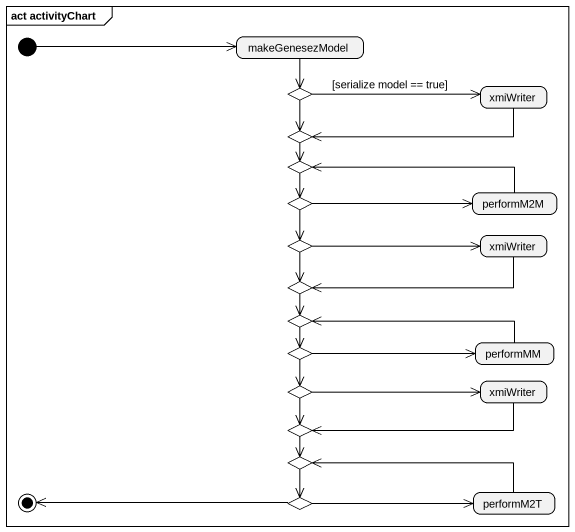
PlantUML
@startuml
mainframe act activityChart
hide empty description
state makeGenesezModel
state choice1 <<choice>>
state xmiWriter
state choice2 <<choice>>
state choice3 <<choice>>
state choice4 <<choice>>
state performM2M
state choice5 <<choice>>
state "xmiWriter" as xmiWriter_2
state choice6 <<choice>>
state choice7 <<choice>>
state choice8 <<choice>>
state performMM
state choice9 <<choice>>
state choice10 <<choice>>
state "xmiWriter" as xmiWriter_3
state choice11 <<choice>>
state choice12 <<choice>>
state performM2T
[*] -right-> makeGenesezModel
makeGenesezModel --> choice1
choice1 -right-> xmiWriter : [serialize model == true]
choice1 --> choice2
xmiWriter -left-> choice2
choice2 --> choice4
choice3 -right-> performM2M
choice3 --> choice5
choice4 --> choice3
performM2M -left-> choice4
choice5 -right-> xmiWriter_2
choice5 --> choice6
xmiWriter_2 -left-> choice6
choice6 --> choice7
choice7 --> choice8
choice8 -right-> performMM
choice8 --> choice9
performMM -left-> choice7
choice9 --> choice10
choice9 -right-> xmiWriter_3
choice10 --> choice11
xmiWriter_3 -left-> choice10
choice11 --> choice12
choice12 -right-> performM2T
performM2T -left-> choice11
choice12 -left-> [*]
@enduml
